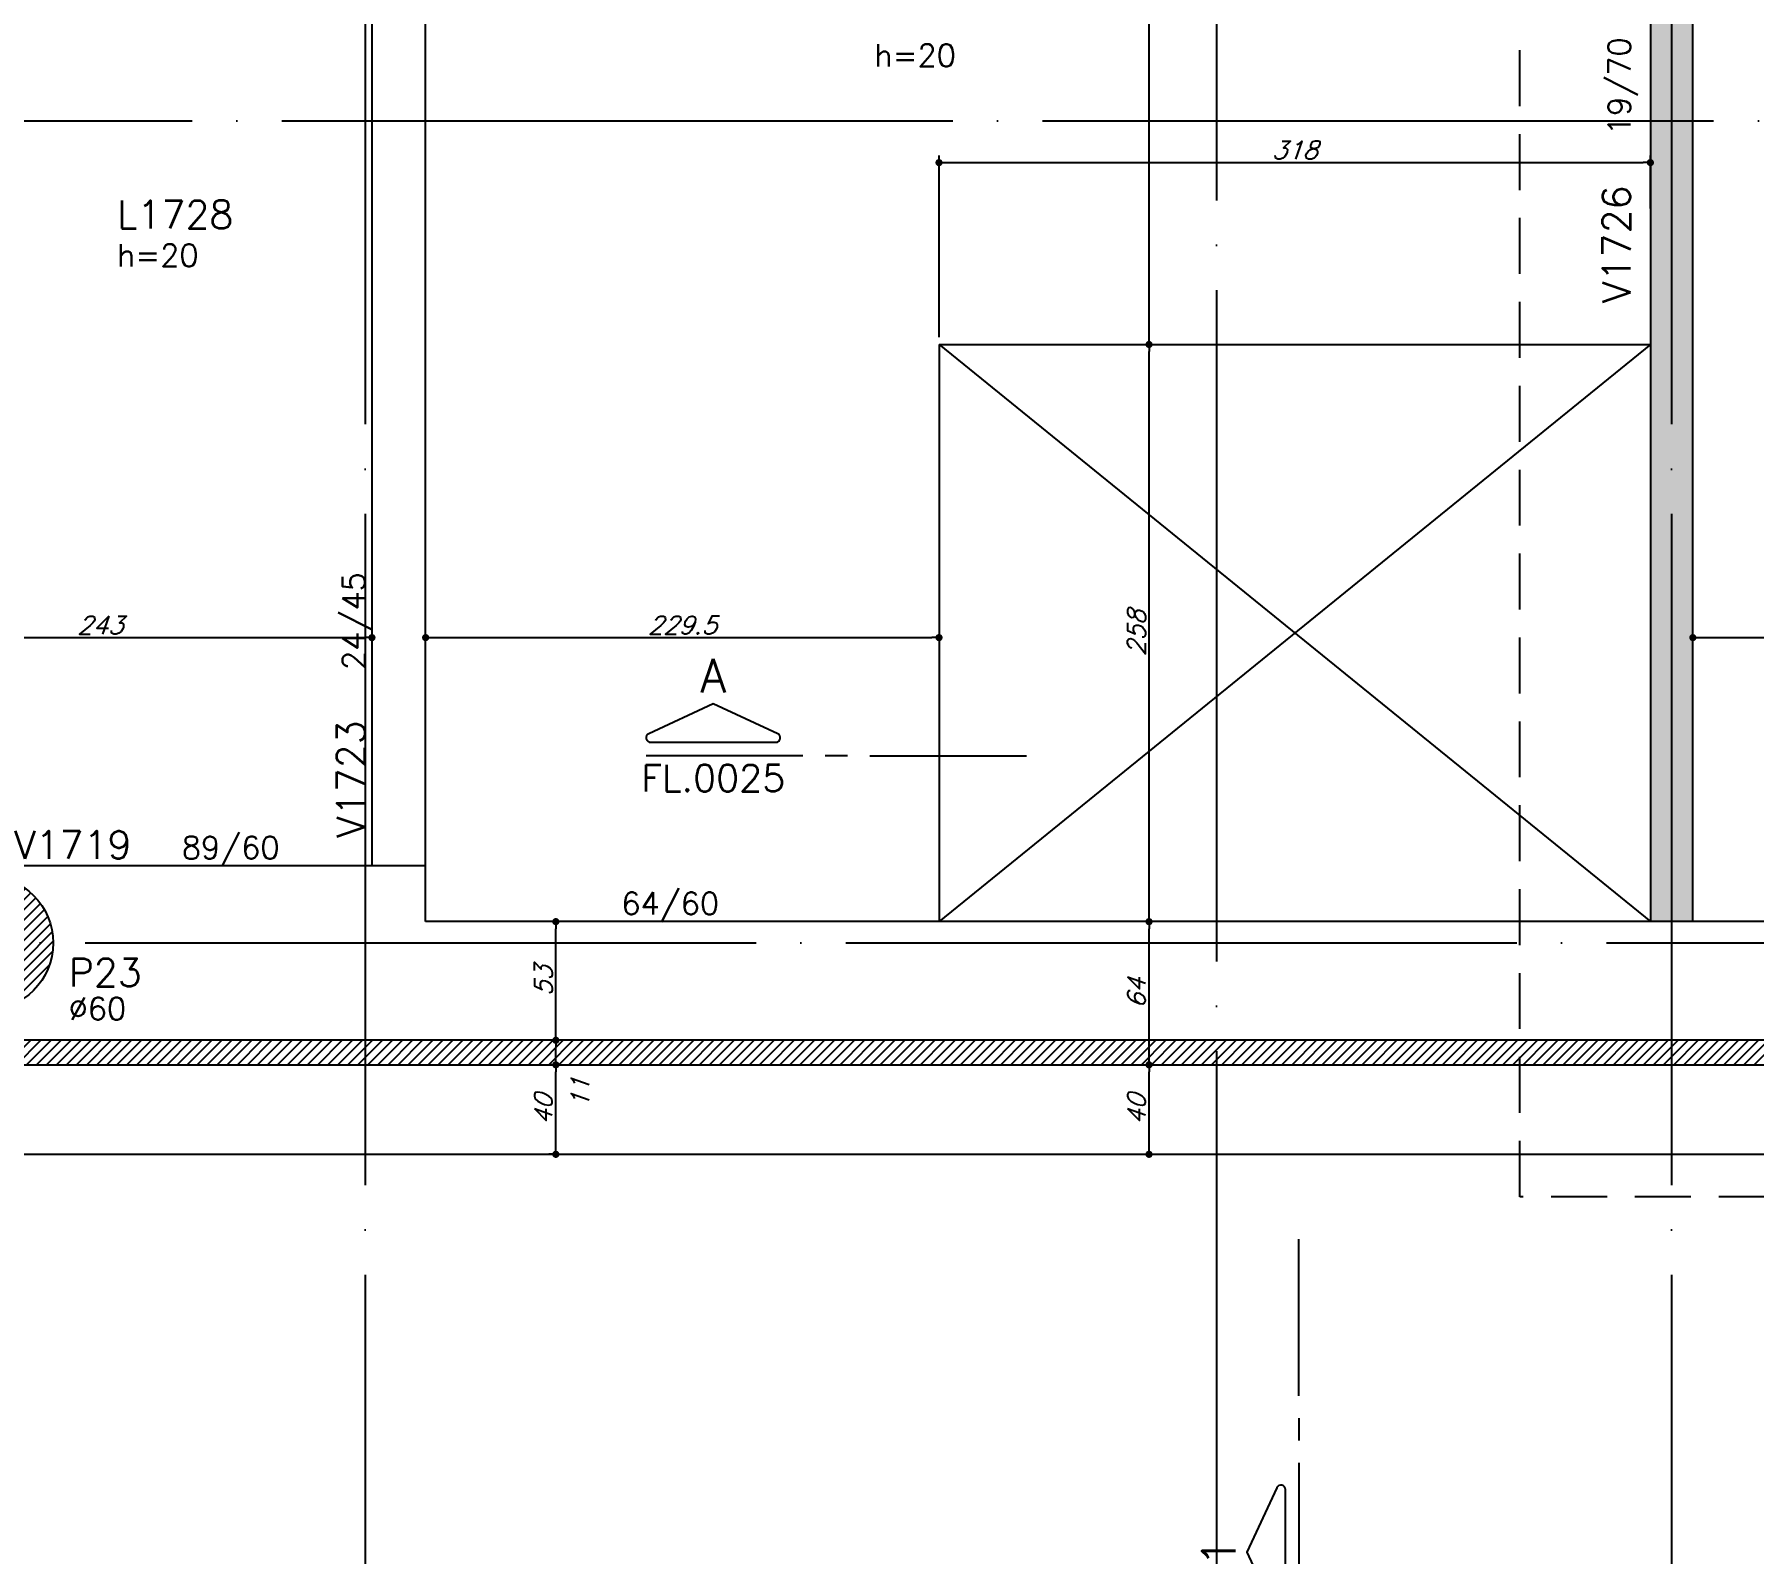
# Model space of a CAD drawing. Header units: millimetres. Extents: x -2368 to 4502, y -2283 to 2217.
# Drawn here: x -1238 to -469, y -757 to -78 of the extents above; entities that cross this region are included whole.
import ezdxf
from ezdxf.enums import TextEntityAlignment as Align

# ---------------------------------------------------------------- set-up
doc = ezdxf.new("R2010")
doc.units = ezdxf.units.MM
doc.header["$LTSCALE"] = 50
doc.linetypes.add('DASHED', pattern=[0.75, 0.5, -0.25])
doc.linetypes.add('EIXO', pattern=[6.8, 6, -0.4, 0, -0.4])
for name, color, linetype in [('F-AUX', 2, 'Continuous'), ('F-AUX-RED', 1, 'Continuous'), ('F-CORTE-INDICAÇÃO', 4, 'Continuous'), ('F-COTAS', 106, 'Continuous'), ('F-DESNIVEL-1', 254, 'Continuous'), ('F-EIXO', 12, 'EIXO'), ('F-LAJES', 3, 'Continuous'), ('F-LAJES-DIM', 2, 'Continuous'), ('F-LAJES-NOME', 4, 'Continuous'), ('F-PILARES-DIM', 172, 'Continuous'), ('F-PILARES-HACH', 174, 'Continuous'), ('F-PILARES-NOME', 170, 'Continuous'), ('F-PILARES-S', 170, 'Continuous'), ('F-TEXTO', 6, 'Continuous'), ('F-VIGAS', 3, 'Continuous'), ('F-VIGAS-DIM', 2, 'Continuous'), ('F-VIGAS-NOME', 4, 'Continuous'), ('F-VÃO', 1, 'Continuous')]:
    doc.layers.add(name, color=color, linetype=linetype)
doc.styles.add('CP-TEXT-INCL', font='romans.shx', dxfattribs={"oblique": 20})
doc.styles.add('MCP', font='romans.shx')
doc.styles.add('ROMANS', font='romans.shx')
doc.dimstyles.new('CP-COTAS-50', dxfattribs={"dimscale": 0.64, "dimtxt": 12.5, "dimasz": 5, "dimexe": 5, "dimexo": 5, "dimgap": 2.5, "dimtad": 1, "dimdec": 1, "dimdsep": 46, "dimtxsty": 'CP-TEXT-INCL', "dimblk1": 'DOT', "dimblk2": 'DOT', "dimsah": 1, "dimcen": 9, "dimclrd": 256, "dimclre": 256, "dimclrt": 256, "dimadec": 0, "dimazin": 0, "dimtfac": 1, "dimtdec": 1, "dimtmove": 2, "dimatfit": 3, "dimldrblk": 'DOT', "dimfxl": 0, "dimtolj": 1, "dimarcsym": 0})

# ---------------------------------------------------------------- blocks, each defined once
blk = doc.blocks.new('*U9')
at = {"layer": 'F-CORTE-INDICAÇÃO'}
for p, q in [((-100, 0), (-170, 0)), ((-80, 0), (-90, 0)), ((-70, 0), (0, 0))]:
    blk.add_line(p, q, dxfattribs=at)
blk.add_lwpolyline([(-112, 6, 0.802585), (-111.15, 9.81), (-140, 23.26), (-168.85, 9.81, 0.802585), (-168, 6)], format="xyb", close=True, dxfattribs=at)
at = {"layer": 'F-CORTE-INDICAÇÃO', "style": 'ROMANS'}
blk.add_attdef('CORTE', text='', height=15, dxfattribs=at).set_placement((-140, 35.76), align=Align.MIDDLE_CENTER)
at = {"layer": 'F-CORTE-INDICAÇÃO', "color": 2, "style": 'ROMANS'}
blk.add_attdef('FOLHA', text='', height=12, dxfattribs=at).set_placement((-140, -10), align=Align.MIDDLE_CENTER)
blk = doc.blocks.new('*U14')
at = {"layer": 'F-EIXO'}
blk.add_line((0, 0), (4945.5, 0), dxfattribs=at)
at = {"layer": 'F-TEXTO', "style": 'ROMANS'}
blk.add_attdef('EIXO', text='', height=17.5, dxfattribs=at).set_placement((-28.21, 0), align=Align.MIDDLE_CENTER)
blk = doc.blocks.new('*U13')
at = {"layer": 'F-EIXO'}
blk.add_line((0, 0), (4857.5, 0), dxfattribs=at)
at = {"layer": 'F-TEXTO', "style": 'ROMANS'}
blk.add_attdef('EIXO', text='', height=17.5, dxfattribs=at).set_placement((-28.21, 0), align=Align.MIDDLE_CENTER)
blk = doc.blocks.new('*U20')
at = {"layer": 'F-EIXO'}
blk.add_line((0, 0), (0, -2828.58), dxfattribs=at)
at = {"layer": 'F-TEXTO', "style": 'ROMANS'}
blk.add_attdef('EIXO', text='', height=17.5, rotation=360, dxfattribs=at).set_placement((0, 28.21), align=Align.MIDDLE_CENTER)
blk = doc.blocks.new('*U21')
at = {"layer": 'F-EIXO'}
blk.add_line((0, 0), (0, -2728.58), dxfattribs=at)
at = {"layer": 'F-TEXTO', "style": 'ROMANS'}
blk.add_attdef('EIXO', text='', height=17.5, rotation=360, dxfattribs=at).set_placement((0, 28.21), align=Align.MIDDLE_CENTER)
blk = doc.blocks.new('_DOT')
at = {"color": 0, "linetype": 'ByBlock'}
blk.add_line((-0.5, 0), (-1, 0), dxfattribs=at)
at = {"color": 0, "linetype": 'ByBlock', "const_width": 0.5}
blk.add_lwpolyline([(-0.25, 0, 1), (0.25, 0, 1)], format="xyb", close=True, dxfattribs=at)
blk = doc.blocks.new('*D25')
at = {"layer": 'DEFPOINTS', "color": 0, "transparency": 16777216}
for p in [(-1330, -348.04), (-1087, -348.04), (-1087, -348.04)]:
    blk.add_point(p, dxfattribs=at)
at = {"layer": 'F-COTAS', "lineweight": -2, "transparency": 16777216}
blk.add_line((-1326.8, -348.04), (-1090.2, -348.04), dxfattribs=at)
at = {"layer": 'F-COTAS', "lineweight": -2, "transparency": 16777216, "xscale": 3.2, "yscale": 3.2, "zscale": 3.2, "rotation": 180}
blk.add_blockref('_DOT', (-1330, -348.04), dxfattribs=at)
at = {"layer": 'F-COTAS', "lineweight": -2, "transparency": 16777216, "xscale": 3.2, "yscale": 3.2, "zscale": 3.2}
blk.add_blockref('_DOT', (-1087, -348.04), dxfattribs=at)
at = {"layer": 'F-COTAS', "transparency": 16777216, "insert": (-1208.5, -342.44), "char_height": 8, "attachment_point": 5, "style": 'CP-TEXT-INCL'}
blk.add_mtext('\\A1;243', dxfattribs=at)
blk = doc.blocks.new('*D26')
at = {"layer": 'DEFPOINTS', "color": 0, "transparency": 16777216}
for p in [(-1063, -348.04), (-833.5, -348.04), (-833.5, -348.04)]:
    blk.add_point(p, dxfattribs=at)
at = {"layer": 'F-COTAS', "lineweight": -2, "transparency": 16777216}
blk.add_line((-1059.8, -348.04), (-836.7, -348.04), dxfattribs=at)
at = {"layer": 'F-COTAS', "lineweight": -2, "transparency": 16777216, "xscale": 3.2, "yscale": 3.2, "zscale": 3.2, "rotation": 180}
blk.add_blockref('_DOT', (-1063, -348.04), dxfattribs=at)
at = {"layer": 'F-COTAS', "lineweight": -2, "transparency": 16777216, "xscale": 3.2, "yscale": 3.2, "zscale": 3.2}
blk.add_blockref('_DOT', (-833.5, -348.04), dxfattribs=at)
at = {"layer": 'F-COTAS', "transparency": 16777216, "insert": (-948.25, -342.44), "char_height": 8, "attachment_point": 5, "style": 'CP-TEXT-INCL'}
blk.add_mtext('\\A1;229.5', dxfattribs=at)
blk = doc.blocks.new('*D27')
at = {"layer": 'DEFPOINTS', "color": 0, "transparency": 16777216}
for p in [(-496.5, -348.04), (-248.5, -348.04), (-248.5, -348.04)]:
    blk.add_point(p, dxfattribs=at)
at = {"layer": 'F-COTAS', "lineweight": -2, "transparency": 16777216}
blk.add_line((-493.3, -348.04), (-251.7, -348.04), dxfattribs=at)
at = {"layer": 'F-COTAS', "lineweight": -2, "transparency": 16777216, "xscale": 3.2, "yscale": 3.2, "zscale": 3.2, "rotation": 180}
blk.add_blockref('_DOT', (-496.5, -348.04), dxfattribs=at)
at = {"layer": 'F-COTAS', "lineweight": -2, "transparency": 16777216, "xscale": 3.2, "yscale": 3.2, "zscale": 3.2}
blk.add_blockref('_DOT', (-248.5, -348.04), dxfattribs=at)
at = {"layer": 'F-COTAS', "transparency": 16777216, "insert": (-372.5, -342.44), "char_height": 8, "attachment_point": 5, "style": 'CP-TEXT-INCL'}
blk.add_mtext('\\A1;248', dxfattribs=at)
blk = doc.blocks.new('*D74')
at = {"layer": 'DEFPOINTS', "color": 0, "transparency": 16777216}
for p in [(-739.62, -539), (-739.62, -539), (-739.62, -579)]:
    blk.add_point(p, dxfattribs=at)
at = {"layer": 'F-COTAS', "lineweight": -2, "transparency": 16777216}
blk.add_line((-739.62, -575.8), (-739.62, -542.2), dxfattribs=at)
at = {"layer": 'F-COTAS', "lineweight": -2, "transparency": 16777216, "xscale": 3.2, "yscale": 3.2, "zscale": 3.2}
for p, rotation in [((-739.62, -539), 90), ((-739.62, -579), 270)]:
    blk.add_blockref('_DOT', p, dxfattribs=dict(at, rotation=rotation))
at = {"layer": 'F-COTAS', "transparency": 16777216, "insert": (-745.22, -559), "char_height": 8, "attachment_point": 5, "rotation": 90, "style": 'CP-TEXT-INCL'}
blk.add_mtext('\\A1;40', dxfattribs=at)
blk = doc.blocks.new('*D75')
at = {"layer": 'DEFPOINTS', "color": 0, "transparency": 16777216}
for p in [(-739.62, -475), (-739.62, -475), (-739.62, -539)]:
    blk.add_point(p, dxfattribs=at)
at = {"layer": 'F-COTAS', "lineweight": -2, "transparency": 16777216}
blk.add_line((-739.62, -535.8), (-739.62, -478.2), dxfattribs=at)
at = {"layer": 'F-COTAS', "lineweight": -2, "transparency": 16777216, "xscale": 3.2, "yscale": 3.2, "zscale": 3.2}
for p, rotation in [((-739.62, -475), 90), ((-739.62, -539), 270)]:
    blk.add_blockref('_DOT', p, dxfattribs=dict(at, rotation=rotation))
at = {"layer": 'F-COTAS', "transparency": 16777216, "insert": (-745.22, -507), "char_height": 8, "attachment_point": 5, "rotation": 90, "style": 'CP-TEXT-INCL'}
blk.add_mtext('\\A1;64', dxfattribs=at)
blk = doc.blocks.new('*D76')
at = {"layer": 'DEFPOINTS', "color": 0, "transparency": 16777216}
for p in [(-739.62, -217), (-739.62, -217), (-739.62, -475)]:
    blk.add_point(p, dxfattribs=at)
at = {"layer": 'F-COTAS', "lineweight": -2, "transparency": 16777216}
blk.add_line((-739.62, -471.8), (-739.62, -220.2), dxfattribs=at)
at = {"layer": 'F-COTAS', "lineweight": -2, "transparency": 16777216, "xscale": 3.2, "yscale": 3.2, "zscale": 3.2}
for p, rotation in [((-739.62, -217), 90), ((-739.62, -475), 270)]:
    blk.add_blockref('_DOT', p, dxfattribs=dict(at, rotation=rotation))
at = {"layer": 'F-COTAS', "transparency": 16777216, "insert": (-745.22, -346), "char_height": 8, "attachment_point": 5, "rotation": 90, "style": 'CP-TEXT-INCL'}
blk.add_mtext('\\A1;258', dxfattribs=at)
blk = doc.blocks.new('*D77')
at = {"layer": 'DEFPOINTS', "color": 0, "transparency": 16777216}
for p in [(-739.62, 194.5), (-739.62, 194.5), (-739.62, -217)]:
    blk.add_point(p, dxfattribs=at)
at = {"layer": 'F-COTAS', "lineweight": -2, "transparency": 16777216}
blk.add_line((-739.62, -213.8), (-739.62, 191.3), dxfattribs=at)
at = {"layer": 'F-COTAS', "lineweight": -2, "transparency": 16777216, "xscale": 3.2, "yscale": 3.2, "zscale": 3.2}
for p, rotation in [((-739.62, 194.5), 90), ((-739.62, -217), 270)]:
    blk.add_blockref('_DOT', p, dxfattribs=dict(at, rotation=rotation))
at = {"layer": 'F-COTAS', "transparency": 16777216, "insert": (-745.22, -11.25), "char_height": 8, "attachment_point": 5, "rotation": 90, "style": 'CP-TEXT-INCL'}
blk.add_mtext('\\A1;411.5', dxfattribs=at)
blk = doc.blocks.new('*U8')
at = {"layer": 'F-CORTE-INDICAÇÃO'}
for p, q in [((70, 0), (0, 0)), ((80, 0), (90, 0)), ((100, 0), (170, 0))]:
    blk.add_line(p, q, dxfattribs=at)
blk.add_lwpolyline([(112, 6, -0.802585), (111.15, 9.81), (140, 23.26), (168.85, 9.81, -0.802585), (168, 6)], format="xyb", close=True, dxfattribs=at)
at = {"layer": 'F-CORTE-INDICAÇÃO', "style": 'ROMANS'}
blk.add_attdef('CORTE', text='', height=15, dxfattribs=at).set_placement((140, 35.76), align=Align.MIDDLE_CENTER)
at = {"layer": 'F-CORTE-INDICAÇÃO', "color": 2, "style": 'ROMANS'}
blk.add_attdef('FOLHA', text='', height=12, dxfattribs=at).set_placement((140, -10), align=Align.MIDDLE_CENTER)
blk = doc.blocks.new('*D169')
at = {"layer": 'DEFPOINTS', "color": 0, "transparency": 16777216}
for p in [(-1004.79, -539), (-1001.4, -539), (-1001.4, -579)]:
    blk.add_point(p, dxfattribs=at)
at = {"layer": 'F-COTAS', "lineweight": -2, "transparency": 16777216}
for p, q in [((-1004.6, -539), (-1007.99, -539)), ((-1004.79, -575.8), (-1004.79, -542.2)), ((-1004.6, -579), (-1007.99, -579))]:
    blk.add_line(p, q, dxfattribs=at)
at = {"layer": 'F-COTAS', "lineweight": -2, "transparency": 16777216, "xscale": 3.2, "yscale": 3.2, "zscale": 3.2}
for p, rotation in [((-1004.79, -539), 90), ((-1004.79, -579), 270)]:
    blk.add_blockref('_DOT', p, dxfattribs=dict(at, rotation=rotation))
at = {"layer": 'F-COTAS', "transparency": 16777216, "insert": (-1010.39, -559), "char_height": 8, "attachment_point": 5, "rotation": 90, "style": 'CP-TEXT-INCL'}
blk.add_mtext('\\A1;40', dxfattribs=at)
blk = doc.blocks.new('*D170')
at = {"layer": 'DEFPOINTS', "color": 0, "transparency": 16777216}
for p in [(-1004.79, -528), (-1000.21, -528), (-1001.4, -539)]:
    blk.add_point(p, dxfattribs=at)
at = {"layer": 'F-COTAS', "lineweight": -2, "transparency": 16777216}
for p, q in [((-1003.41, -528), (-1007.99, -528)), ((-1004.79, -535.8), (-1004.79, -531.2)), ((-1004.6, -539), (-1007.99, -539))]:
    blk.add_line(p, q, dxfattribs=at)
at = {"layer": 'F-COTAS', "lineweight": -2, "transparency": 16777216, "xscale": 3.2, "yscale": 3.2, "zscale": 3.2}
for p, rotation in [((-1004.79, -528), 90), ((-1004.79, -539), 270)]:
    blk.add_blockref('_DOT', p, dxfattribs=dict(at, rotation=rotation))
at = {"layer": 'F-COTAS', "transparency": 16777216, "insert": (-993.88, -551.6), "char_height": 8, "attachment_point": 5, "rotation": 90, "style": 'CP-TEXT-INCL'}
blk.add_mtext('\\A1;11', dxfattribs=at)
blk = doc.blocks.new('*D171')
at = {"layer": 'DEFPOINTS', "color": 0, "transparency": 16777216}
for p in [(-1004.79, -475), (-1002.05, -475), (-1000.21, -528)]:
    blk.add_point(p, dxfattribs=at)
at = {"layer": 'F-COTAS', "lineweight": -2, "transparency": 16777216}
for p, q in [((-1005.25, -475), (-1007.99, -475)), ((-1004.79, -524.8), (-1004.79, -478.2)), ((-1003.41, -528), (-1007.99, -528))]:
    blk.add_line(p, q, dxfattribs=at)
at = {"layer": 'F-COTAS', "lineweight": -2, "transparency": 16777216, "xscale": 3.2, "yscale": 3.2, "zscale": 3.2}
for p, rotation in [((-1004.79, -475), 90), ((-1004.79, -528), 270)]:
    blk.add_blockref('_DOT', p, dxfattribs=dict(at, rotation=rotation))
at = {"layer": 'F-COTAS', "transparency": 16777216, "insert": (-1010.39, -501.5), "char_height": 8, "attachment_point": 5, "rotation": 90, "style": 'CP-TEXT-INCL'}
blk.add_mtext('\\A1;53', dxfattribs=at)
blk = doc.blocks.new('*D224')
at = {"layer": 'DEFPOINTS', "color": 0, "transparency": 16777216}
for p in [(-1389, -579), (2295, -855.53), (2295, -972.32)]:
    blk.add_point(p, dxfattribs=at)
at = {"layer": 'F-COTAS', "lineweight": -2, "transparency": 16777216}
for p, q in [((-1389, -582.2), (-1389, -975.52)), ((2295, -858.73), (2295, -975.52)), ((-1385.8, -972.32), (2291.8, -972.32))]:
    blk.add_line(p, q, dxfattribs=at)
at = {"layer": 'F-COTAS', "lineweight": -2, "transparency": 16777216, "xscale": 3.2, "yscale": 3.2, "zscale": 3.2, "rotation": 180}
blk.add_blockref('_DOT', (-1389, -972.32), dxfattribs=at)
at = {"layer": 'F-COTAS', "lineweight": -2, "transparency": 16777216, "xscale": 3.2, "yscale": 3.2, "zscale": 3.2}
blk.add_blockref('_DOT', (2295, -972.32), dxfattribs=at)
at = {"layer": 'F-COTAS', "transparency": 16777216, "insert": (453, -966.72), "char_height": 8, "attachment_point": 5, "style": 'CP-TEXT-INCL'}
blk.add_mtext('\\A1;3684', dxfattribs=at)
blk = doc.blocks.new('*D242')
at = {"layer": 'DEFPOINTS', "color": 0, "transparency": 16777216}
for p in [(-1720.01, 1438), (-1200, 1438), (-1389, -579)]:
    blk.add_point(p, dxfattribs=at)
at = {"layer": 'F-COTAS', "lineweight": -2, "transparency": 16777216}
for p, q in [((-1203.2, 1438), (-1723.21, 1438)), ((-1720.01, -575.8), (-1720.01, 1434.8)), ((-1392.2, -579), (-1723.21, -579))]:
    blk.add_line(p, q, dxfattribs=at)
at = {"layer": 'F-COTAS', "lineweight": -2, "transparency": 16777216, "xscale": 3.2, "yscale": 3.2, "zscale": 3.2}
for p, rotation in [((-1720.01, 1438), 90), ((-1720.01, -579), 270)]:
    blk.add_blockref('_DOT', p, dxfattribs=dict(at, rotation=rotation))
at = {"layer": 'F-COTAS', "transparency": 16777216, "insert": (-1725.61, 429.5), "char_height": 8, "attachment_point": 5, "rotation": 90, "style": 'CP-TEXT-INCL'}
blk.add_mtext('\\A1;2017', dxfattribs=at)
blk = doc.blocks.new('*D268')
at = {"layer": 'DEFPOINTS', "color": 0, "transparency": 16777216}
for p in [(-515.5, -135.71), (-515.5, -159.44), (-833.5, -217)]:
    blk.add_point(p, dxfattribs=at)
at = {"layer": 'F-COTAS', "lineweight": -2, "transparency": 16777216}
for p, q in [((-833.5, -213.8), (-833.5, -132.51)), ((-830.3, -135.71), (-518.7, -135.71)), ((-515.5, -156.24), (-515.5, -132.51))]:
    blk.add_line(p, q, dxfattribs=at)
at = {"layer": 'F-COTAS', "lineweight": -2, "transparency": 16777216, "xscale": 3.2, "yscale": 3.2, "zscale": 3.2, "rotation": 180}
blk.add_blockref('_DOT', (-833.5, -135.71), dxfattribs=at)
at = {"layer": 'F-COTAS', "lineweight": -2, "transparency": 16777216, "xscale": 3.2, "yscale": 3.2, "zscale": 3.2}
blk.add_blockref('_DOT', (-515.5, -135.71), dxfattribs=at)
at = {"layer": 'F-COTAS', "transparency": 16777216, "insert": (-674.5, -130.11), "char_height": 8, "attachment_point": 5, "style": 'CP-TEXT-INCL'}
blk.add_mtext('\\A1;318', dxfattribs=at)

msp = doc.modelspace()

# ---------------------------------------------------------------- hatches: boundary and pattern name
at = {"layer": 'F-AUX-RED'}
h = msp.add_hatch(dxfattribs=at)
h.set_pattern_fill('ANSI31', color=256)
h.set_pattern_definition([(45, (0, -5000), (-2.245064, 2.245064), [])])
h.paths.add_polyline_path([(878.5, -528), (-1336, -528), (-1336, 194.5), (-1347, 194.5), (-1347, -539), (878.5, -539)])
at = {"layer": 'F-PILARES-HACH', "linetype": 'Continuous'}
h = msp.add_hatch(dxfattribs=at)
h.set_pattern_fill('ANSI31', color=256, style=0)
h.set_pattern_definition([(45, (0, 10000), (-2.245064, 2.245064), [])])
edge = h.paths.add_edge_path()
edge.add_arc((-1259.5, -484.5), 30, 0, 360)

# ---------------------------------------------------------------- linework, layer by layer
at = {"layer": 'F-AUX', "color": 4, "linetype": 'DASHED'}
msp.add_lwpolyline([(1002.616, -597.969), (-573.9, -597.969), (-573.9, 156.051), (1002.616, 156.051)], close=True, dxfattribs=at)
at = {"layer": 'F-AUX-RED', "color": 2}
for p, q in [((878.5, -528), (-1336, -528)), ((-1347, -539), (878.5, -539))]:
    msp.add_line(p, q, dxfattribs=at)
at = {"layer": 'F-DESNIVEL-1', "linetype": 'Continuous'}
for points in [[(-496.5, -475), (-496.5, 194.4), (-515.5, 194.4)], [(-496.5, -475), (-515.5, 194.4), (-515.5, -475)], [(-496.5, -475), (-515.5, -475), (-496.5, -475)]]:
    msp.add_solid(points, dxfattribs=at)
at = {"layer": 'F-LAJES', "linetype": 'Continuous'}
for p, q in [((-833.5, -217), (-515.5, -217)), ((-833.5, -217), (-833.5, -475)), ((-1389, -579), (893.5, -579))]:
    msp.add_line(p, q, dxfattribs=at)
at = {"layer": 'F-PILARES-S', "linetype": 'Continuous'}
msp.add_circle((-1259.5, -484.5), 30, dxfattribs=at)
at = {"layer": 'F-VIGAS'}
for points in [[(-1087, 194.5), (-1087, -450)], [(-1063, -475), (-1063, 194.5)], [(-515.5, 194.5), (-515.5, -475)], [(-496.5, -475), (-496.5, 194.4)], [(-1063, -450), (-1259.5, -450)], [(-515.5, -475), (-1063, -475)], [(-496.5, -475), (-515.5, -475)], [(-248.5, -475), (-496.5, -475)], [(-1259.5, -539), (-1075, -539)], [(-1075, -539), (-506, -539)], [(-506, -539), (-239, -539)]]:
    msp.add_lwpolyline(points, dxfattribs=at)
at = {"layer": 'F-VÃO', "linetype": 'Continuous'}
for p, q in [((-833.5, -217), (-515.5, -475)), ((-515.5, -217), (-833.5, -475))]:
    msp.add_line(p, q, dxfattribs=at)

# ---------------------------------------------------------------- block references
at = {"layer": 'F-CORTE-INDICAÇÃO', "linetype": 'Continuous'}
ref = msp.add_blockref('*U8', (-794.434, -400.831), dxfattribs=dict(at, xscale=-1))
ref.add_attrib('FOLHA', 'FL.0025', dxfattribs={"color": 2, "height": 12, "style": 'ROMANS'}).set_placement((-934.434, -410.831), align=Align.MIDDLE_CENTER)
ref.add_attrib('CORTE', 'A', dxfattribs={"height": 15, "style": 'ROMANS'}).set_placement((-934.434, -365.067), align=Align.MIDDLE_CENTER)
ref = msp.add_blockref('*U9', (-672.644, -616.881), dxfattribs=dict(at, rotation=90))
ref.add_attrib('CORTE', '1', dxfattribs={"height": 15, "rotation": 90, "style": 'ROMANS'}).set_placement((-708.408, -756.881), align=Align.MIDDLE_CENTER)
at = {"layer": 'F-EIXO', "linetype": 'Continuous'}
for name, p in [('*U20', (-709.5, 1847.82)), ('*U21', (-1090, 1747.82)), ('*U21', (-506, 1747.82)), ('*U13', (-1807.517, -117)), ('*U14', (-1895.471, -484.5))]:
    msp.add_blockref(name, p, dxfattribs=at)

# ---------------------------------------------------------------- texts
at = {"layer": 'F-LAJES-DIM', "linetype": 'Continuous', "style": 'MCP'}
for p in [(-862.391, -92.775), (-1200.924, -182.121)]:
    msp.add_text('h=20', height=10, dxfattribs=at).set_placement(p)
at = {"layer": 'F-LAJES-NOME', "linetype": 'Continuous', "style": 'MCP'}
msp.add_text('L1728', height=12.5, dxfattribs=at).set_placement((-1200.924, -165.121))
at = {"layer": 'F-PILARES-DIM', "linetype": 'Continuous', "style": 'MCP'}
msp.add_text('%%c60', height=10, dxfattribs=at).set_placement((-1222.584, -518.926))
at = {"layer": 'F-PILARES-NOME', "linetype": 'Continuous', "style": 'MCP'}
msp.add_text('P23', height=12.5, dxfattribs=at).set_placement((-1222.584, -503.926))
at = {"layer": 'F-VIGAS-DIM', "linetype": 'Continuous', "style": 'MCP'}
for s, p in [('19/70', (-524.428, -123.454)), ('24/45', (-1090.125, -362.5))]:
    msp.add_text(s, height=10, rotation=90, dxfattribs=at).set_placement(p)
for s, p in [('89/60', (-1172, -446.875)), ('64/60', (-975.5, -471.875))]:
    msp.add_text(s, height=10, dxfattribs=at).set_placement(p)
at = {"layer": 'F-VIGAS-NOME', "linetype": 'Continuous', "style": 'MCP'}
for s, p in [('V1726', (-524.428, -198.454)), ('V1723', (-1090.125, -437.5))]:
    msp.add_text(s, height=12.5, rotation=90, dxfattribs=at).set_placement(p)
msp.add_text('V1719', height=12.5, dxfattribs=at).set_placement((-1247, -446.875))

# ---------------------------------------------------------------- dimensions: what is measured, and where the dimension line sits
at = {"layer": 'F-COTAS'}
for base, p1, p2, angle, picture, middle in [((-1720.011, 1438), (-1389, -579), (-1200, 1438), 90, '*D242', (-1725.611, 429.5)), ((-739.62, 194.5), (-739.62, -217), (-739.62, 194.5), 270, '*D77', (-745.22, -11.25)), ((-739.62, -217), (-739.62, -475), (-739.62, -217), 270, '*D76', (-745.22, -346)), ((-1087, -348.042), (-1330, -348.042), (-1087, -348.042), 180, '*D25', (-1208.5, -342.442)), ((-833.5, -348.042), (-1063, -348.042), (-833.5, -348.042), 180, '*D26', (-948.25, -342.442)), ((-248.5, -348.042), (-496.5, -348.042), (-248.5, -348.042), 180, '*D27', (-372.5, -342.442)), ((-1004.791, -475), (-1000.213, -528), (-1002.046, -475), 90, '*D171', (-1010.391, -501.5)), ((-739.62, -475), (-739.62, -539), (-739.62, -475), 270, '*D75', (-745.22, -507)), ((-1004.791, -539), (-1001.4, -579), (-1001.4, -539), 90, '*D169', (-1010.391, -559))]:
    dim = msp.add_linear_dim(base=base, p1=p1, p2=p2, angle=angle, dimstyle='CP-COTAS-50', dxfattribs=at)
    dim.commit()
    dim.dimension.update_dxf_attribs({"geometry": picture, "text_midpoint": middle})
for base, p1, p2, picture, middle in [((-515.5, -135.712), (-833.5, -217), (-515.5, -159.439), '*D268', (-674.5, -130.112)), ((2295, -972.319), (-1389, -579), (2295, -855.53), '*D224', (453, -966.719))]:
    dim = msp.add_linear_dim(base=base, p1=p1, p2=p2, dimstyle='CP-COTAS-50', dxfattribs=at)
    dim.commit()
    dim.dimension.update_dxf_attribs({"geometry": picture, "text_midpoint": middle})
dim = msp.add_linear_dim(base=(-1004.791, -528), p1=(-1001.4, -539), p2=(-1000.213, -528), angle=90, dimstyle='CP-COTAS-50', dxfattribs=at)
dim.commit()
dim.dimension.update_dxf_attribs({"geometry": '*D170', "text_midpoint": (-993.878, -551.6), "dimtype": 160})
dim = msp.add_aligned_dim(p1=(-739.62, -579), p2=(-739.62, -539), distance=0, dimstyle='CP-COTAS-50', dxfattribs=at)
dim.commit()
dim.dimension.update_dxf_attribs({"geometry": '*D74', "text_midpoint": (-745.22, -559)})

doc.saveas('drawing.dxf')
